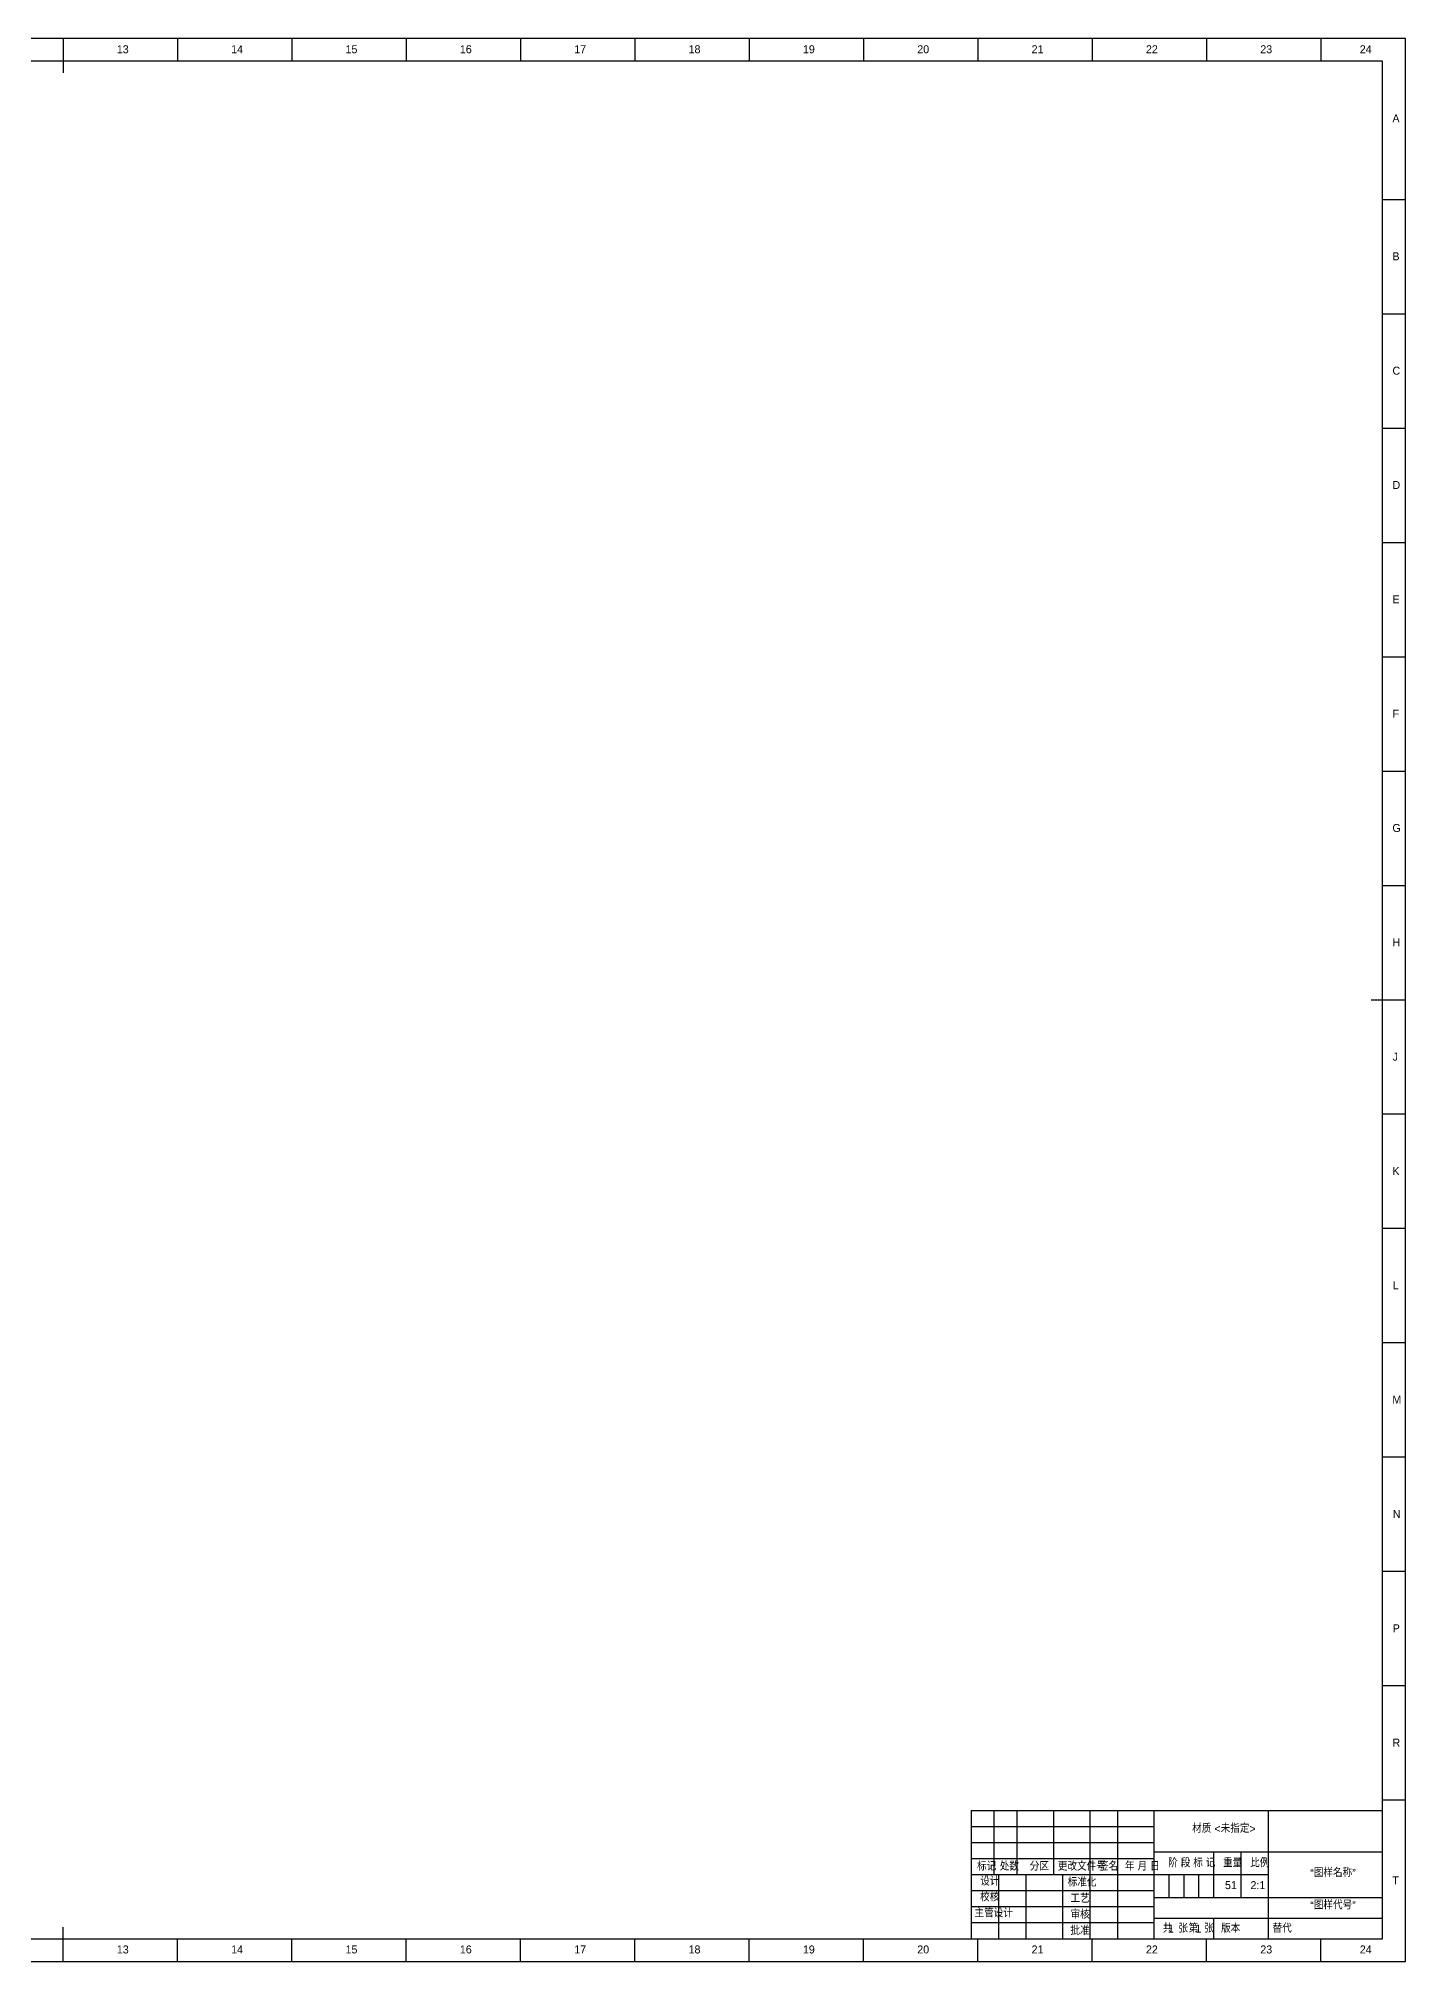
# Model space of a CAD drawing. Header units: millimetres. Extents: x 0 to 594, y 0 to 421.
# Drawn here: x 295.6 to 594.5, y 0 to 420.5 of the extents above; entities that cross this region are included whole.
import ezdxf

# ---------------------------------------------------------------- set-up
doc = ezdxf.new("R2010")
doc.units = ezdxf.units.MM
doc.header["$LTSCALE"] = 0.5
doc.layers.add('符号', color=2, linetype='Continuous')
doc.layers.add('细实线', color=4, linetype='Continuous')
doc.styles.add('SLDTEXTSTYLE0', font='', dxfattribs={"bigfont": 'bigfont'})
doc.styles.add('SLDTEXTSTYLE1', font='')
doc.styles.get('SLDTEXTSTYLE0').set_extended_font_data('汉仪长仿宋体')
doc.styles.get('SLDTEXTSTYLE1').set_extended_font_data('汉仪长仿宋体')

msp = doc.modelspace()

# ---------------------------------------------------------------- linework, layer by layer
at = {"layer": '细实线'}
for p, q in [((594.5, 420.5), (0, 420.5)), ((301, 420.5), (301, 413)), ((326, 420.5), (326, 415.525)), ((351, 420.5), (351, 415.525)), ((376, 420.5), (376, 415.525)), ((401, 420.5), (401, 415.525)), ((426, 420.5), (426, 415.525)), ((451, 420.5), (451, 415.525)), ((476, 420.5), (476, 415.525)), ((501, 420.5), (501, 415.525)), ((526, 420.5), (526, 415.525)), ((551, 420.5), (551, 415.525)), ((576, 420.5), (576, 415.525)), ((594.5, 0), (594.5, 420.5)), ((589.5, 415.525), (12.5, 415.525)), ((589.5, 5), (589.5, 415.525)), ((594.5, 385.25), (589.5, 385.25)), ((594.5, 360.25), (589.5, 360.25)), ((594.5, 335.25), (589.5, 335.25)), ((594.5, 310.25), (589.5, 310.25)), ((594.5, 285.25), (589.5, 285.25)), ((594.5, 260.25), (589.5, 260.25)), ((594.5, 235.25), (589.5, 235.25)), ((594.5, 210.25), (587, 210.25)), ((594.5, 185.25), (589.5, 185.25)), ((594.5, 160.25), (589.5, 160.25)), ((594.5, 135.25), (589.5, 135.25)), ((594.5, 110.25), (589.5, 110.25)), ((594.5, 85.25), (589.5, 85.25)), ((594.5, 60.25), (589.5, 60.25)), ((594.5, 35.25), (589.5, 35.25)), ((499.5, 33), (589.5, 33)), ((499.5, 33), (499.5, 5)), ((499.5, 29.5), (539.5, 29.5)), ((504.5, 33), (504.5, 19)), ((509.5, 33), (509.5, 19)), ((517.5, 33), (517.5, 19)), ((525.5, 33), (525.5, 5)), ((531.5, 33), (531.5, 5)), ((539.5, 33), (539.5, 5)), ((564.5, 33), (564.5, 19)), ((499.5, 26), (539.5, 26)), ((499.5, 22.5), (539.5, 22.5)), ((539.5, 24), (589.5, 24)), ((552.5, 24), (552.5, 14)), ((558.5, 24), (558.5, 14)), ((499.5, 19), (564.5, 19)), ((505.5, 19), (505.5, 5)), ((511.5, 19), (511.5, 5)), ((519.5, 19), (519.5, 5)), ((542.75, 19), (542.75, 14)), ((546, 19), (546, 14)), ((549.25, 19), (549.25, 14)), ((564.5, 19), (564.5, 5)), ((499.5, 15.5), (539.5, 15.5)), ((539.5, 14), (589.5, 14)), ((499.5, 12), (539.5, 12)), ((499.5, 8.5), (539.5, 8.5)), ((539.503, 9.491), (589.5, 9.491)), ((552.5, 9.491), (552.5, 5)), ((0, 5), (589.5, 5)), ((301, 0), (301, 7.5)), ((326, 0), (326, 5)), ((351, 0), (351, 5)), ((376, 0), (376, 5)), ((401, 0), (401, 5)), ((426, 0), (426, 5)), ((451, 0), (451, 5)), ((476, 0), (476, 5)), ((501, 0), (501, 5)), ((526, 0), (526, 5)), ((551, 0), (551, 5)), ((576, 0), (576, 5)), ((0, 0), (594.5, 0))]:
    msp.add_line(p, q, dxfattribs=at)

# ---------------------------------------------------------------- texts
at = {"layer": '符号', "char_height": 1.75}
for s, insert, attachment_point, style in [('13', (314.044, 419.016), 2, 'SLDTEXTSTYLE1'), ('14', (339.044, 419.016), 2, 'SLDTEXTSTYLE1'), ('15', (364.044, 419.016), 2, 'SLDTEXTSTYLE1'), ('16', (389.046, 419.016), 2, 'SLDTEXTSTYLE1'), ('17', (414.046, 419.016), 2, 'SLDTEXTSTYLE1'), ('18', (439.046, 419.016), 2, 'SLDTEXTSTYLE1'), ('19', (464.046, 419.016), 2, 'SLDTEXTSTYLE1'), ('20', (489.044, 419.016), 2, 'SLDTEXTSTYLE1'), ('21', (514.044, 419.016), 2, 'SLDTEXTSTYLE1'), ('22', (539.044, 419.016), 2, 'SLDTEXTSTYLE1'), ('23', (564.044, 419.016), 2, 'SLDTEXTSTYLE1'), ('24', (585.794, 419.016), 2, 'SLDTEXTSTYLE1'), ('A', (592.41, 403.891), 2, 'SLDTEXTSTYLE1'), ('B', (592.41, 373.733), 2, 'SLDTEXTSTYLE1'), ('C', (592.491, 348.733), 2, 'SLDTEXTSTYLE1'), ('D', (592.492, 323.733), 2, 'SLDTEXTSTYLE1'), ('E', (592.409, 298.733), 2, 'SLDTEXTSTYLE1'), ('F', (592.389, 273.733), 2, 'SLDTEXTSTYLE1'), ('G', (592.547, 248.733), 2, 'SLDTEXTSTYLE1'), ('H', (592.492, 223.733), 2, 'SLDTEXTSTYLE1'), ('J', (592.258, 198.733), 2, 'SLDTEXTSTYLE1'), ('K', (592.41, 173.733), 2, 'SLDTEXTSTYLE1'), ('L', (592.34, 148.733), 2, 'SLDTEXTSTYLE1'), ('M', (592.603, 123.733), 2, 'SLDTEXTSTYLE1'), ('N', (592.552, 98.733), 2, 'SLDTEXTSTYLE1'), ('P', (592.472, 73.733), 2, 'SLDTEXTSTYLE1'), ('R', (592.492, 48.733), 2, 'SLDTEXTSTYLE1'), ('材质 <未指定>', (554.792, 29.929), 2, 'SLDTEXTSTYLE0'), ('标记', (502.911, 21.653), 2, 'SLDTEXTSTYLE0'), ('处数', (507.879, 21.653), 2, 'SLDTEXTSTYLE0'), ('分区', (514.458, 21.653), 2, 'SLDTEXTSTYLE0'), ('更改文件号', (523.736, 21.653), 2, 'SLDTEXTSTYLE0'), ('签名', (529.573, 21.653), 2, 'SLDTEXTSTYLE0'), ('年 月 日', (536.954, 21.653), 2, 'SLDTEXTSTYLE0'), ('阶 段 标 记', (547.768, 22.405), 2, 'SLDTEXTSTYLE0'), ('重量', (556.701, 22.405), 2, 'SLDTEXTSTYLE0'), ('比例', (562.647, 22.405), 2, 'SLDTEXTSTYLE0'), ('设计', (503.614, 18.383), 2, 'SLDTEXTSTYLE0'), ('标准化', (523.784, 18.179), 2, 'SLDTEXTSTYLE0'), ('51', (556.332, 17.579), 2, 'SLDTEXTSTYLE1'), ('2:1', (562.219, 17.579), 2, 'SLDTEXTSTYLE1'), ('“图样名称”', (578.639, 20.255), 2, 'SLDTEXTSTYLE0'), ('T', (592.328, 18.641), 2, 'SLDTEXTSTYLE1'), ('校核', (503.588, 14.928), 2, 'SLDTEXTSTYLE0'), ('工艺', (523.34, 14.615), 2, 'SLDTEXTSTYLE0'), ('“图样代号”', (578.641, 13.183), 2, 'SLDTEXTSTYLE0'), ('主管设计', (504.463, 11.415), 2, 'SLDTEXTSTYLE0'), ('审核', (523.34, 11.125), 2, 'SLDTEXTSTYLE0'), ('批准', (523.331, 7.608), 2, 'SLDTEXTSTYLE0'), ('共  张 ', (544.173, 8.094), 2, 'SLDTEXTSTYLE0'), ('1', (542.555, 8.094), 1, 'SLDTEXTSTYLE1'), ('第  张', (549.838, 8.094), 2, 'SLDTEXTSTYLE0'), ('1', (548.568, 8.094), 1, 'SLDTEXTSTYLE1'), ('版本', (556.263, 8.094), 2, 'SLDTEXTSTYLE0'), ('替代', (565.426, 8.094), 1, 'SLDTEXTSTYLE0'), ('13', (314.044, 3.516), 2, 'SLDTEXTSTYLE1'), ('14', (339.044, 3.516), 2, 'SLDTEXTSTYLE1'), ('15', (364.044, 3.516), 2, 'SLDTEXTSTYLE1'), ('16', (389.046, 3.516), 2, 'SLDTEXTSTYLE1'), ('17', (414.046, 3.516), 2, 'SLDTEXTSTYLE1'), ('18', (439.046, 3.516), 2, 'SLDTEXTSTYLE1'), ('19', (464.046, 3.516), 2, 'SLDTEXTSTYLE1'), ('20', (489.044, 3.516), 2, 'SLDTEXTSTYLE1'), ('21', (514.044, 3.516), 2, 'SLDTEXTSTYLE1'), ('22', (539.044, 3.516), 2, 'SLDTEXTSTYLE1'), ('23', (564.044, 3.516), 2, 'SLDTEXTSTYLE1'), ('24', (585.794, 3.516), 2, 'SLDTEXTSTYLE1')]:
    msp.add_mtext(s, dxfattribs=dict(at, insert=insert, attachment_point=attachment_point, style=style))

doc.saveas('drawing.dxf')
